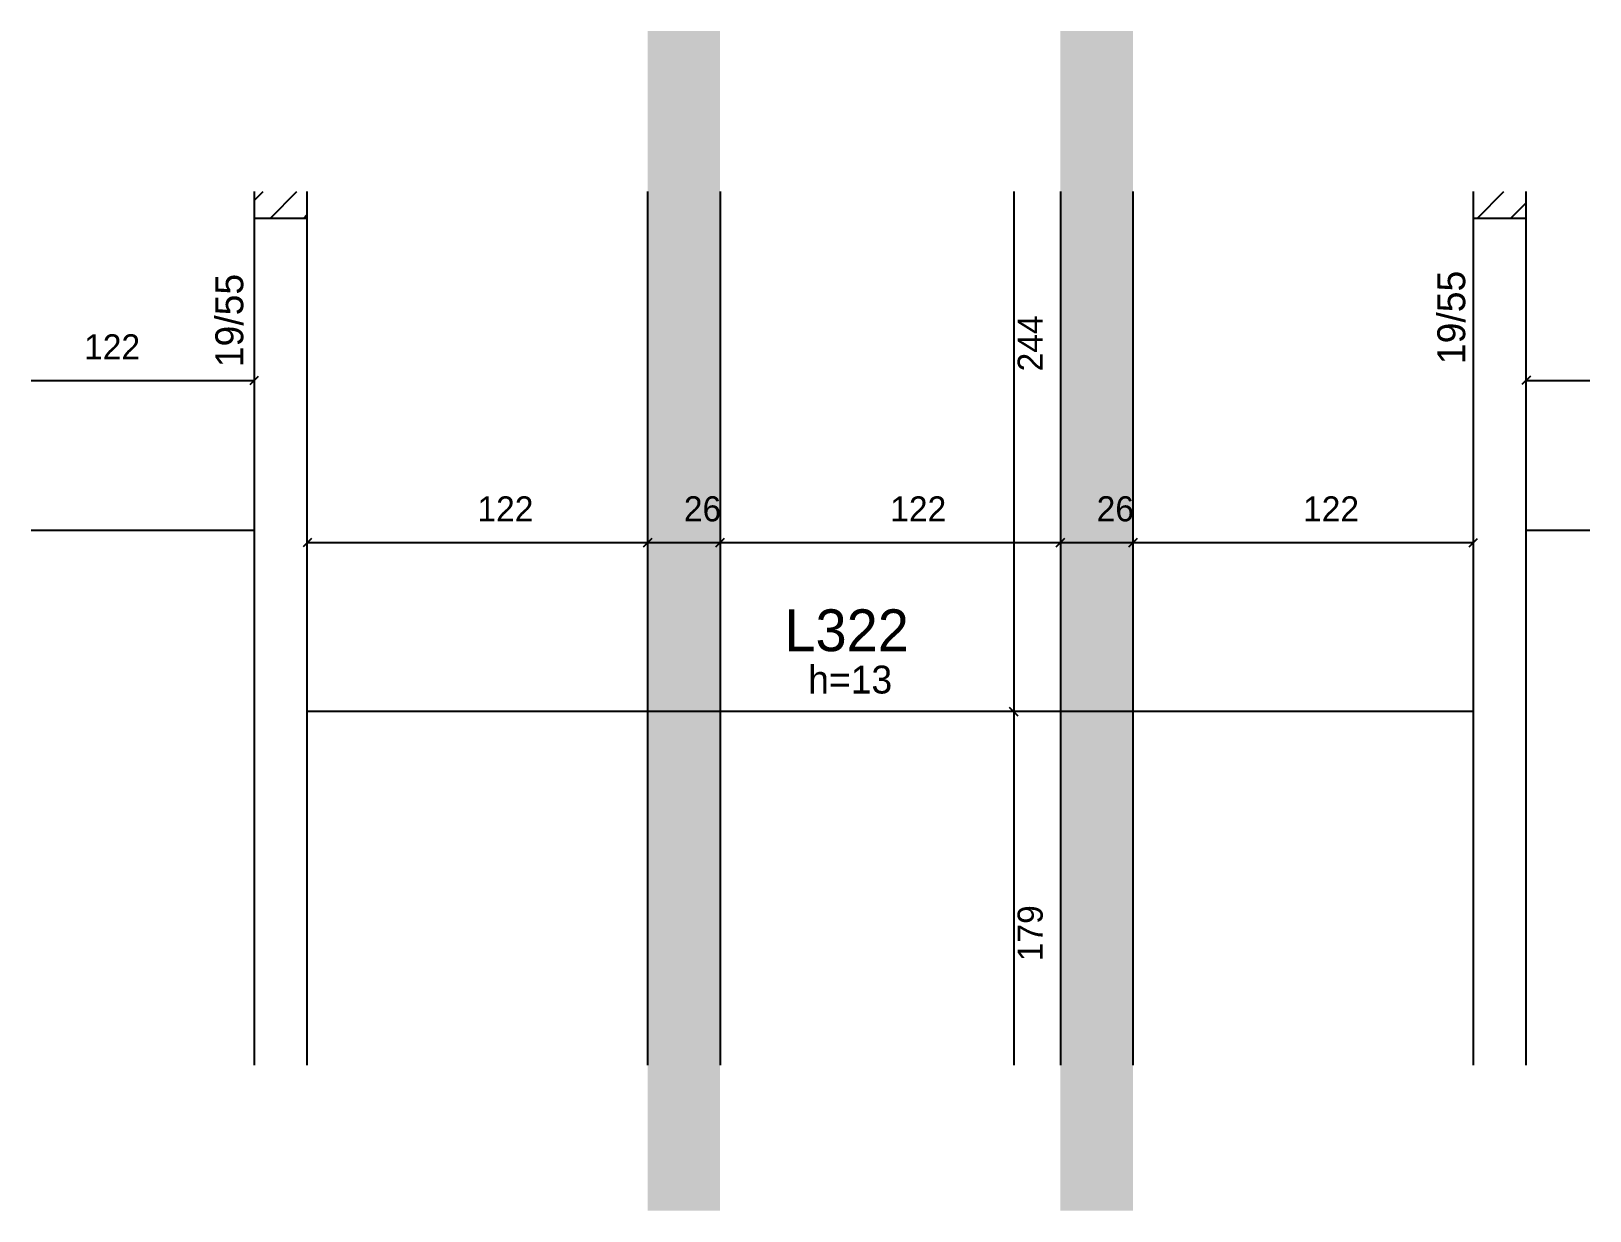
# Model space of a CAD drawing. Header units: metres. Extents: x 3942 to 4501, y 1668 to 2091.
import ezdxf

# ---------------------------------------------------------------- set-up
doc = ezdxf.new("R2010")
doc.units = ezdxf.units.M
for name, color, linetype in [('3', 7, 'Continuous'), ('4', 7, 'Continuous'), ('7', 7, 'Continuous'), ('9', 7, 'Continuous'), ('Hachura', 7, 'Continuous'), ('Painéis', 7, 'Continuous')]:
    doc.layers.add(name, color=color, linetype=linetype)

msp = doc.modelspace()

# ---------------------------------------------------------------- hatches: boundary and pattern name
at = {"layer": '9'}
h = msp.add_hatch(color=7, dxfattribs=at)
h.dxf.hatch_style = 1
h.paths.add_polyline_path([(4459.07, 1890.94), (4459.07, 1890.94), (4459.07, 2090.94), (4459.07, 2090.94), (4459.07, 1890.94)])
h = msp.add_hatch(color=7, dxfattribs=at)
h.dxf.hatch_style = 1
h.paths.add_polyline_path([(4478.07, 1890.94), (4478.07, 1890.94), (4478.07, 2090.94), (4478.07, 2090.94), (4478.07, 1890.94)])
at = {"layer": 'Hachura'}
h = msp.add_hatch(color=7, dxfattribs=at)
h.dxf.hatch_style = 1
h.paths.add_polyline_path([(4163.08, 1667.94), (4189.08, 1667.94), (4189.08, 2090.94), (4163.08, 2090.94), (4163.08, 1667.94)])
h = msp.add_hatch(color=7, dxfattribs=at)
h.dxf.hatch_style = 1
h.paths.add_polyline_path([(4311.08, 1667.94), (4337.08, 1667.94), (4337.08, 2090.94), (4311.08, 2090.94), (4311.08, 1667.94)])

# ---------------------------------------------------------------- linework, layer by layer
at = {"layer": '3', "color": 3, "lineweight": 25}
for p, q in [((4022.07, 2030.2), (4025.28, 2033.41)), ((4027.83, 2023.94), (4037.3, 2033.41)), ((4460.58, 2023.94), (4470.05, 2033.41)), ((4472.6, 2023.94), (4478.07, 2029.41)), ((4039.85, 2023.94), (4041.07, 2025.16))]:
    msp.add_line(p, q, dxfattribs=at)
for points in [[(4022.07, 2023.94), (4022.07, 1720.13)], [(4041.07, 1720.13), (4041.07, 2023.94)], [(4459.07, 2023.94), (4459.07, 1720.13)], [(4478.07, 1720.13), (4478.07, 2023.94)]]:
    msp.add_lwpolyline(points, dxfattribs=at)
at = {"layer": '7', "color": 7, "lineweight": 25}
for points in [[(4022.07, 2033.41), (4022.07, 2023.94)], [(4041.07, 2023.94), (4041.07, 2033.41)], [(4459.07, 2033.41), (4459.07, 2023.94)], [(4478.07, 2023.94), (4478.07, 2033.41)], [(4022.07, 2023.94), (4041.07, 2023.94)], [(4459.07, 2023.94), (4478.07, 2023.94)]]:
    msp.add_lwpolyline(points, dxfattribs=at)
at = {"layer": 'Painéis', "color": 200, "lineweight": 25}
for p, q in [((4163.08, 2033.41), (4163.08, 1720.13)), ((4189.08, 2033.41), (4189.08, 1720.13)), ((4311.08, 2033.41), (4311.08, 1720.13)), ((4337.08, 2033.41), (4337.08, 1720.13)), ((4021.98, 1911.94), (3942.08, 1911.94)), ((4500.89, 1911.94), (4477.98, 1911.94)), ((4458.98, 1846.94), (4040.98, 1846.94))]:
    msp.add_line(p, q, dxfattribs=at)
at = {"layer": 'Painéis', "color": 4, "lineweight": 25}
for p, q in [((4294.33, 2033.41), (4294.33, 1846.94)), ((3942.08, 1965.69), (4022.07, 1965.69)), ((4478.07, 1965.69), (4500.89, 1965.69)), ((4041.07, 1907.58), (4163.08, 1907.58)), ((4163.08, 1907.58), (4189.08, 1907.58)), ((4189.08, 1907.58), (4311.08, 1907.58)), ((4311.08, 1907.58), (4337.08, 1907.58)), ((4337.08, 1907.58), (4459.07, 1907.58)), ((4294.33, 1846.94), (4294.33, 1720.13))]:
    msp.add_line(p, q, dxfattribs=at)
at = {"layer": 'Painéis', "color": 0, "lineweight": 25}
for p, q in [((4020.57, 1964.19), (4023.57, 1967.19)), ((4479.57, 1967.19), (4476.57, 1964.19)), ((4042.57, 1909.08), (4039.57, 1906.08)), ((4161.58, 1906.08), (4164.58, 1909.08)), ((4164.58, 1909.08), (4161.58, 1906.08)), ((4187.58, 1906.08), (4190.58, 1909.08)), ((4190.58, 1909.08), (4187.58, 1906.08)), ((4309.58, 1906.08), (4312.58, 1909.08)), ((4312.58, 1909.08), (4309.58, 1906.08)), ((4335.58, 1906.08), (4338.58, 1909.08)), ((4338.58, 1909.08), (4335.58, 1906.08)), ((4457.57, 1906.08), (4460.57, 1909.08)), ((4292.83, 1848.44), (4295.83, 1845.44)), ((4295.83, 1845.44), (4292.83, 1848.44))]:
    msp.add_line(p, q, dxfattribs=at)

# ---------------------------------------------------------------- texts
at = {"layer": '3', "color": 3, "lineweight": 25}
for p in [(4018.12, 1970.45), (4456.22, 1971.56)]:
    msp.add_text('19/55', height=10, rotation=90, dxfattribs=at).set_placement(p)
msp.add_text('h=13', height=10, dxfattribs=at).set_placement((4220.65, 1853.44))
at = {"layer": '4', "color": 4, "lineweight": 25}
msp.add_text('L322', height=15, dxfattribs=at).set_placement((4212.14, 1868.62))
at = {"layer": 'Painéis', "color": 240, "lineweight": 25}
for s, p in [('244', (4304.76, 1968.94)), ('179', (4304.73, 1757.44))]:
    msp.add_text(s, height=9, rotation=90, dxfattribs=at).set_placement(p)
for s, p in [('122', (3961.07, 1973.24)), ('122', (4102.07, 1915.13)), ('26', (4176.08, 1915.17)), ('122', (4250.08, 1915.13)), ('26', (4324.08, 1915.17)), ('122', (4398.07, 1915.13))]:
    msp.add_text(s, height=9, dxfattribs=at).set_placement(p)

doc.saveas('drawing.dxf')
